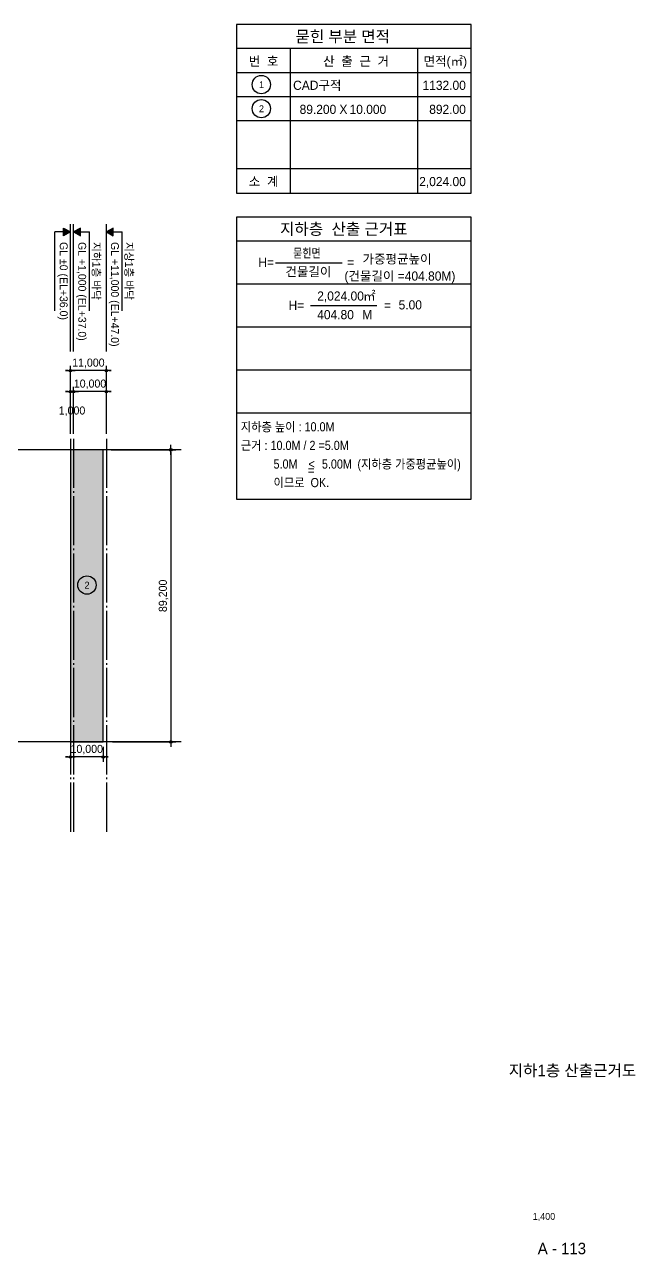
# Model space of a CAD drawing. Header units: millimetres. Extents: x 722866 to 1854783, y 2964952 to 3340562.
# Drawn here: x 1668101 to 1854783, y 2964952 to 3340562 of the extents above; entities that cross this region are included whole.
import ezdxf
from ezdxf.enums import TextEntityAlignment as Align

# ---------------------------------------------------------------- set-up
doc = ezdxf.new("R2010")
doc.units = ezdxf.units.MM
doc.linetypes.add('CEN', pattern=[35, 30, -2, 1, -2])
doc.linetypes.add('HIDDEN', pattern=[2, 1, -1])
for name, color, linetype in [('2', 2, 'Continuous'), ('253', 253, 'Continuous'), ('4A.TEC CEN', 1, 'CEN'), ('4A.TEC DIM', 7, 'Continuous'), ('4A.TEC FORM-TEXT', 3, 'Continuous'), ('4A.TEC TEXT 2', 3, 'Continuous'), ('COL', 2, 'Continuous'), ('LEVEL', 7, 'Continuous'), ('SYM', 7, 'Continuous'), ('TEX', 3, 'Continuous'), ('TEXT2', 2, 'Continuous'), ('공사계획평면도$0$(와꾸)스케일및방위', 7, 'Continuous'), ('획지선', 8, 'HIDDEN')]:
    doc.layers.add(name, color=color, linetype=linetype)
doc.styles.add('title', font='H2HDRM.TTF')
doc.styles.add('나눔고딕', font='')
doc.styles.add('돋움', font='')
doc.styles.add('휴먼모음T', font='')
doc.styles.get('나눔고딕').set_extended_font_data('Dotum')
doc.styles.get('돋움').set_extended_font_data('Dotum')
doc.styles.get('휴먼모음T').set_extended_font_data('MoeumT R')
doc.dimstyles.new('DIM_600(외부치수)', dxfattribs={"dimscale": 400, "dimtxt": 3.3, "dimasz": 1, "dimexe": 2, "dimexo": 2, "dimgap": 1, "dimtad": 1, "dimdec": 0, "dimdsep": 46, "dimlunit": 6, "dimtxsty": '나눔고딕', "dimblk1": 'DIMDOT', "dimblk2": 'DIMDOT', "dimsah": 1, "dimcen": 2.5, "dimdle": 1.5, "dimclrd": 8, "dimclre": 8, "dimclrt": 3, "dimadec": 0, "dimazin": 0, "dimtfac": 1, "dimtdec": 0, "dimtix": 1, "dimtmove": 2, "dimatfit": 3, "dimldrblk": 'DIMDOT', "dimfxl": 1, "dimtvp": 1, "dimtolj": 1, "dimtzin": 0, "dimarcsym": 0})

# ---------------------------------------------------------------- blocks, each defined once
blk = doc.blocks.new('anglearrow')
at = {"layer": 'LEVEL'}
blk.add_hatch(color=4, dxfattribs=at).paths.add_polyline_path([(49917, 5497), (49992, 5367), (50067, 5497)])
at = {"layer": 'LEVEL', "color": 4}
blk.add_lwpolyline([(49992, 5367), (50067, 5497), (49917, 5497)], close=True, dxfattribs=at)
blk = doc.blocks.new('DIMDOT')
at = {"color": 0}
blk.add_line((-2, 0), (2, 0), dxfattribs=at)
for radius in [0.5, 0.25]:
    blk.add_circle((0, 0), radius, dxfattribs=at)
blk = doc.blocks.new('*D158')
at = {"layer": '4A.TEC DIM', "color": 8, "lineweight": -2}
for p, q in [((1681352, 3228465), (1680602, 3228465)), ((1682102, 3215565), (1682102, 3229965)), ((1683102, 3228465), (1682102, 3228465)), ((1683102, 3215565), (1683102, 3229965)), ((1683852, 3228465), (1684602, 3228465))]:
    blk.add_line(p, q, dxfattribs=at)
at = {"layer": 'Defpoints', "color": 0, "lineweight": -3}
for p in [(1682102, 3228465), (1682102, 3214065), (1683102, 3214065)]:
    blk.add_point(p, dxfattribs=at)
at = {"layer": '4A.TEC DIM', "color": 8, "lineweight": -2, "xscale": 750, "yscale": 750, "zscale": 750}
blk.add_blockref('DIMDOT', (1682102, 3228465), dxfattribs=at)
at = {"layer": '4A.TEC DIM', "color": 8, "lineweight": -2, "xscale": 750, "yscale": 750, "zscale": 750, "rotation": 180}
blk.add_blockref('DIMDOT', (1683102, 3228465), dxfattribs=at)
at = {"layer": '4A.TEC DIM', "color": 3, "insert": (1682602, 3222473), "char_height": 2475, "attachment_point": 5, "style": '나눔고딕'}
blk.add_mtext('\\A1;1,000', dxfattribs=at)
blk = doc.blocks.new('*D159')
at = {"layer": '4A.TEC DIM', "color": 8, "lineweight": -2}
for p, q in [((1682352, 3228465), (1681602, 3228465)), ((1683102, 3215565), (1683102, 3229965)), ((1693102, 3228465), (1683102, 3228465)), ((1693102, 3215565), (1693102, 3229965)), ((1693852, 3228465), (1694602, 3228465))]:
    blk.add_line(p, q, dxfattribs=at)
at = {"layer": 'Defpoints', "color": 0, "lineweight": -3}
for p in [(1683102, 3228465), (1683102, 3214065), (1693102, 3214065)]:
    blk.add_point(p, dxfattribs=at)
at = {"layer": '4A.TEC DIM', "color": 8, "lineweight": -2, "xscale": 750, "yscale": 750, "zscale": 750}
blk.add_blockref('DIMDOT', (1683102, 3228465), dxfattribs=at)
at = {"layer": '4A.TEC DIM', "color": 8, "lineweight": -2, "xscale": 750, "yscale": 750, "zscale": 750, "rotation": 180}
blk.add_blockref('DIMDOT', (1693102, 3228465), dxfattribs=at)
at = {"layer": '4A.TEC DIM', "color": 3, "insert": (1688102, 3230693), "char_height": 2475, "attachment_point": 5, "style": '나눔고딕'}
blk.add_mtext('\\A1;10,000', dxfattribs=at)
blk = doc.blocks.new('*D160')
at = {"layer": '4A.TEC DIM', "color": 8, "lineweight": -2}
for p, q in [((1681352, 3234865), (1680602, 3234865)), ((1682102, 3215560), (1682102, 3236365)), ((1693102, 3234865), (1682102, 3234865)), ((1693102, 3215565), (1693102, 3236365)), ((1693852, 3234865), (1694602, 3234865))]:
    blk.add_line(p, q, dxfattribs=at)
at = {"layer": 'Defpoints', "color": 0, "lineweight": -3}
for p in [(1682102, 3234865), (1682102, 3214060), (1693102, 3214065)]:
    blk.add_point(p, dxfattribs=at)
at = {"layer": '4A.TEC DIM', "color": 8, "lineweight": -2, "xscale": 750, "yscale": 750, "zscale": 750}
blk.add_blockref('DIMDOT', (1682102, 3234865), dxfattribs=at)
at = {"layer": '4A.TEC DIM', "color": 8, "lineweight": -2, "xscale": 750, "yscale": 750, "zscale": 750, "rotation": 180}
blk.add_blockref('DIMDOT', (1693102, 3234865), dxfattribs=at)
at = {"layer": '4A.TEC DIM', "color": 3, "insert": (1687602, 3237093), "char_height": 2475, "attachment_point": 5, "style": '나눔고딕'}
blk.add_mtext('\\A1;11,000', dxfattribs=at)
blk = doc.blocks.new('*D161')
at = {"layer": '4A.TEC DIM', "color": 8, "lineweight": -2}
for p, q in [((1694602, 3210691), (1714308, 3210691)), ((1712808, 3209941), (1712808, 3122241)), ((1694940, 3121491), (1714308, 3121491))]:
    blk.add_line(p, q, dxfattribs=at)
at = {"layer": 'Defpoints', "color": 0, "lineweight": -3}
for p in [(1693102, 3210691), (1693440, 3121491), (1712808, 3121491)]:
    blk.add_point(p, dxfattribs=at)
at = {"layer": '4A.TEC DIM', "color": 8, "lineweight": -2, "xscale": 750, "yscale": 750, "zscale": 750}
for p, rotation in [((1712808, 3210691), 90), ((1712808, 3121491), 270)]:
    blk.add_blockref('DIMDOT', p, dxfattribs=dict(at, rotation=rotation))
at = {"layer": '4A.TEC DIM', "color": 3, "insert": (1710580, 3166091), "char_height": 2475, "attachment_point": 5, "rotation": 90, "style": '나눔고딕'}
blk.add_mtext('\\A1;89,200', dxfattribs=at)
blk = doc.blocks.new('*D162')
at = {"layer": '4A.TEC DIM', "color": 8, "lineweight": -2}
for p, q in [((1682102, 3119991), (1682102, 3115388)), ((1692102, 3119991), (1692102, 3115388)), ((1681352, 3116888), (1680602, 3116888)), ((1692102, 3116888), (1682102, 3116888)), ((1692852, 3116888), (1693602, 3116888))]:
    blk.add_line(p, q, dxfattribs=at)
at = {"layer": 'Defpoints', "color": 0, "lineweight": -3}
for p in [(1682102, 3121491), (1692102, 3121491), (1682102, 3116888)]:
    blk.add_point(p, dxfattribs=at)
at = {"layer": '4A.TEC DIM', "color": 8, "lineweight": -2, "xscale": 750, "yscale": 750, "zscale": 750}
blk.add_blockref('DIMDOT', (1682102, 3116888), dxfattribs=at)
at = {"layer": '4A.TEC DIM', "color": 8, "lineweight": -2, "xscale": 750, "yscale": 750, "zscale": 750, "rotation": 180}
blk.add_blockref('DIMDOT', (1692102, 3116888), dxfattribs=at)
at = {"layer": '4A.TEC DIM', "color": 3, "insert": (1687102, 3119115), "char_height": 2475, "attachment_point": 5, "style": '나눔고딕'}
blk.add_mtext('\\A1;10,000', dxfattribs=at)

msp = doc.modelspace()

# ---------------------------------------------------------------- hatches: boundary and pattern name
at = {"layer": '253'}
h = msp.add_hatch(color=256, dxfattribs=at)
h.dxf.hatch_style = 1
h.paths.add_polyline_path([(1682102.13, 3121491.36), (1682102.13, 3210691.36), (1692102.13, 3210691.36), (1692102.13, 3121491.36)])

# ---------------------------------------------------------------- linework, layer by layer
at = {"color": 1}
for p, q in [((1715940.7, 3210691.36), (1310865.81, 3210691.36)), ((1715940.7, 3121491.36), (1314678.13, 3121491.36))]:
    msp.add_line(p, q, dxfattribs=at)
at = {"layer": '2', "color": 2}
for points in [[(1804538.91, 3340562.47), (1732856.12, 3340562.47), (1732856.12, 3289112.47), (1804538.91, 3289112.47)], [(1804538.91, 3281756.3), (1732856.12, 3281756.3), (1732856.12, 3195656.3), (1804538.91, 3195656.3)]]:
    msp.add_lwpolyline(points, close=True, dxfattribs=at)
at = {"layer": '4A.TEC CEN', "color": 8, "ltscale": 500}
for p, q in [((1682102.13, 3214060), (1682102.13, 3093498.26)), ((1683102.13, 3214060), (1683102.13, 3093498.26)), ((1693102.13, 3214060), (1693102.13, 3093498.26))]:
    msp.add_line(p, q, dxfattribs=at)
at = {"layer": 'COL'}
msp.add_line((1683102.13, 3121491.36), (1692102.13, 3121491.36), dxfattribs=at)
msp.add_lwpolyline([(1682102.13, 3121491.36), (1692102.13, 3121491.36), (1692102.13, 3210691.36), (1682102.13, 3210691.36)], close=True, dxfattribs=at)
at = {"layer": 'SYM', "color": 2}
for p, q in [((1682102.13, 3240701.73), (1682102.13, 3279628.56)), ((1683102.13, 3240701.73), (1683102.13, 3279628.56)), ((1693102.13, 3240701.73), (1693102.13, 3279628.56))]:
    msp.add_line(p, q, dxfattribs=at)
at = {"layer": 'SYM', "color": 4}
for p, q in [((1677302.13, 3253159.58), (1677302.13, 3277228.56)), ((1680023.67, 3277228.56), (1677302.13, 3277228.56)), ((1685180.6, 3277228.56), (1687902.13, 3277228.56)), ((1687902.13, 3253159.58), (1687902.13, 3277228.56)), ((1695180.6, 3277228.56), (1697902.13, 3277228.56)), ((1697902.13, 3253159.58), (1697902.13, 3277228.56))]:
    msp.add_line(p, q, dxfattribs=at)
at = {"layer": 'SYM'}
for centre in [(1740454.73, 3322240.69), (1740454.73, 3314890.69), (1687147.84, 3169391.69)]:
    msp.add_circle(centre, 2800, dxfattribs=at)
at = {"layer": '공사계획평면도$0$(와꾸)스케일및방위', "color": 0}
for p, q in [((1804538.91, 3333212.47), (1732856.12, 3333212.47)), ((1749262.37, 3333212.47), (1749262.37, 3289112.47)), ((1788132.66, 3333212.47), (1788132.66, 3289112.47)), ((1804538.91, 3325862.47), (1732856.12, 3325862.47)), ((1804538.91, 3318512.47), (1732856.12, 3318512.47)), ((1804538.91, 3311162.47), (1732856.12, 3311162.47)), ((1804538.91, 3296462.47), (1732856.12, 3296462.47)), ((1804538.91, 3296462.47), (1732856.12, 3296462.47)), ((1804538.91, 3274406.3), (1732856.12, 3274406.3)), ((1744810.54, 3267843.8), (1765138.95, 3267843.8)), ((1804538.91, 3261281.3), (1732856.12, 3261281.3)), ((1755516.57, 3254718.8), (1775716.6, 3254718.8)), ((1804538.91, 3248156.3), (1732856.12, 3248156.3)), ((1804538.91, 3235031.3), (1732856.12, 3235031.3)), ((1804538.91, 3221906.3), (1732856.12, 3221906.3))]:
    msp.add_line(p, q, dxfattribs=at)

# ---------------------------------------------------------------- block references
at = {"layer": 'SYM', "yscale": 16, "zscale": 16}
for p, xscale, rotation in [((1767980.85, 4077100.72), -16, 89.99999999999991), ((1597223.42, 4077100.72), 16, 270), ((1607223.42, 4077100.72), 16, 270)]:
    msp.add_blockref('anglearrow', p, dxfattribs=dict(at, xscale=xscale, rotation=rotation))

# ---------------------------------------------------------------- texts
at = {"layer": '4A.TEC FORM-TEXT', "style": '돋움'}
msp.add_text('A - 113', height=3500, dxfattribs=at).set_placement((1832311.37, 2965001.51), align=Align.CENTER)
at = {"layer": '4A.TEC TEXT 2', "style": '나눔고딕'}
for s, height, p in [('지하1층 산출근거도', 3500, (1835543.79, 3019371.4)), ('1,400', 2100, (1826823.58, 2975501.34))]:
    msp.add_text(s, height=height, dxfattribs=at).set_placement(p, align=Align.CENTER)
at = {"layer": 'TEX', "style": '휴먼모음T'}
for s, p in [('GL %%P0 (EL+36.0)', (1678867.32, 3274153.06)), ('GL +1,000 (EL+37.0)', (1684510.73, 3274153.06)), ('지하1층 바닥', (1688816.77, 3274170.68)), ('GL +11,000 (EL+47.0)', (1694510.73, 3274153.06)), ('지상1층 바닥', (1698816.77, 3274170.68))]:
    msp.add_text(s, height=2400, rotation=270, dxfattribs=at).set_placement(p)
at = {"layer": 'TEXT2', "color": 2, "style": 'title'}
for s, height, p in [('묻힌 부분 면적', 3500, (1750888.3, 3335183.38)), ('1', 2100, (1739736.79, 3321149.77)), ('2', 2100, (1739736.79, 3313799.77)), ('지하층  산출 근거표', 3500, (1746184.79, 3276377.21)), ('2', 2100, (1686429.9, 3168300.77))]:
    msp.add_text(s, height=height, dxfattribs=at).set_placement(p)
at = {"layer": '획지선', "color": 3, "linetype": 'ByBlock', "style": 'title'}
for s, p in [('번  호', (1736620.28, 3329376.69)), ('산  출  근  거', (1759336.12, 3329376.69)), ('면적(㎡)', (1790052.86, 3329376.69)), ('소  계', (1736620.28, 3292659.51)), ('H=', (1739554.19, 3267938.1)), ('=', (1766684.13, 3267938.1)), ('가중평균높이', (1771379.64, 3268977.68)), ('건물길이', (1747824.86, 3265092.99)), ('(건물길이 =404.80M)', (1765855.89, 3263774.6)), ('2,024.00', (1757542.23, 3257667.98)), ('㎡', (1771563.64, 3257667.98)), ('H=', (1748774.09, 3254813.1)), ('404.80', (1757542.23, 3251967.99)), ('M', (1771283.31, 3251967.99)), ('=', (1777927.96, 3254813.1)), ('5.00', (1782408.84, 3254969.13)), ('=', (1754616.82, 3204430.5))]:
    msp.add_text(s, height=2800, dxfattribs=at).set_placement(p, align=Align.MIDDLE_LEFT)
for s, p in [('CAD구적', (1764929.25, 3322026.69)), ('1132.00', (1802963.97, 3322026.69)), ('89.200', (1763359.63, 3314676.69)), ('X', (1766758.66, 3314676.69)), ('10.000', (1778631.05, 3314676.69)), ('892.00', (1802963.97, 3314676.69)), ('2,024.00', (1802963.97, 3292626.69))]:
    msp.add_text(s, height=2800, dxfattribs=at).set_placement(p, align=Align.MIDDLE_RIGHT)
for s, width, p in [('묻힌면', 0.8, (1750156.52, 3270792.98)), ('지하층 높이 : 10.0M ', 0.9, (1734186.24, 3217724.49)), ('근거 : 10.0M / 2 =5.0M', 0.9, (1734186.24, 3212044.51)), ('5.0M', 0.9, (1744185.52, 3206357.69)), ('5.00M', 0.9, (1758967.42, 3206357.69)), ('(지하층 가중평균높이)', 0.9, (1769833.98, 3206357.69)), ('<', 0.9, (1754882.85, 3206357.69)), ('이므로  OK.', 0.9, (1744185.52, 3200688.52))]:
    msp.add_text(s, height=2800, dxfattribs=dict(at, width=width)).set_placement(p, align=Align.MIDDLE_LEFT)

# ---------------------------------------------------------------- dimensions: what is measured, and where the dimension line sits
at = {"layer": '4A.TEC DIM'}
for base, p1, p2, picture, middle in [((1682102.13, 3234865.28), (1693102.13, 3214065.28), (1682102.13, 3214060), '*D160', (1687602.13, 3237092.89)), ((1683102.13, 3228465.28), (1693102.13, 3214065.28), (1683102.13, 3214065.28), '*D159', (1688102.13, 3230692.89)), ((1682102.13, 3116887.82), (1692102.13, 3121491.36), (1682102.13, 3121491.36), '*D162', (1687102.13, 3119115.43))]:
    dim = msp.add_linear_dim(base=base, p1=p1, p2=p2, dimstyle='DIM_600(외부치수)', override={"dimscale": 750, "dimdec": 1, "dimblk1": 'DIMDOT', "dimblk2": 'DIMDOT'}, dxfattribs=at)
    dim.commit()
    dim.dimension.update_dxf_attribs({"geometry": picture, "text_midpoint": middle})
dim = msp.add_linear_dim(base=(1682102.13, 3228465.28), p1=(1683102.13, 3214065.28), p2=(1682102.13, 3214065.28), dimstyle='DIM_600(외부치수)', override={"dimscale": 750, "dimdec": 1, "dimblk1": 'DIMDOT', "dimblk2": 'DIMDOT'}, dxfattribs=at)
dim.commit()
dim.dimension.update_dxf_attribs({"geometry": '*D158', "text_midpoint": (1682602.13, 3222472.84), "dimtype": 160})
dim = msp.add_linear_dim(base=(1712807.56, 3121491.36), p1=(1693102.13, 3210691.36), p2=(1693439.94, 3121491.36), angle=270, dimstyle='DIM_600(외부치수)', override={"dimscale": 750, "dimdec": 1, "dimblk1": 'DIMDOT', "dimblk2": 'DIMDOT'}, dxfattribs=at)
dim.commit()
dim.dimension.update_dxf_attribs({"geometry": '*D161', "text_midpoint": (1710579.95, 3166091.36)})

doc.saveas('drawing.dxf')
